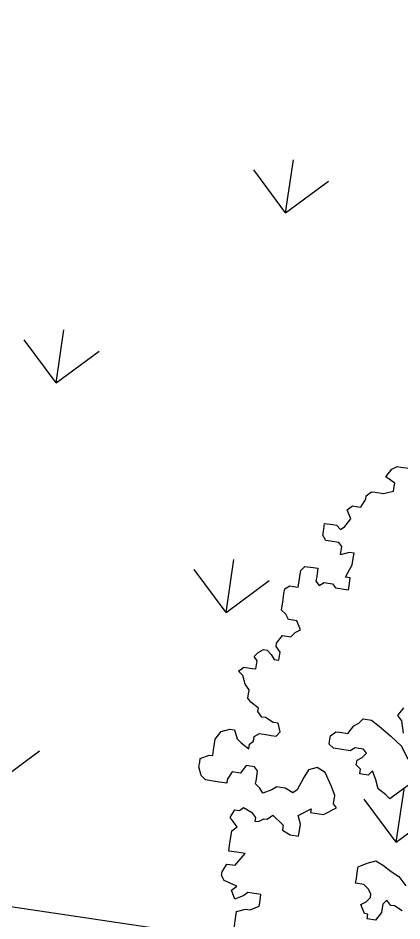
# Model space of a CAD drawing. Header units: millimetres. Extents: x 338 to 506, y 179 to 335.
# Drawn here: x 376.52 to 379.25, y 296.98 to 303.4 of the extents above; entities that cross this region are included whole.
import ezdxf

# ---------------------------------------------------------------- set-up
doc = ezdxf.new("R2010")
doc.units = ezdxf.units.MM
for name, color, linetype in [('ANDEN', 251, 'Continuous'), ('ARBOL-TOP', 3, 'Continuous'), ('MUROS', 32, 'Continuous')]:
    doc.layers.add(name, color=color, linetype=linetype)

# ---------------------------------------------------------------- blocks, each defined once
blk = doc.blocks.new('*X956')
at = {"color": 0}
for p, q in [((115.3759, 126.3278), (115.6453, 126.5972)), ((112.5023, 126.3278), (112.7717, 126.0584)), ((115.3759, 126.3278), (115.6453, 126.0584)), ((115.3759, 126.3278), (115.7569, 126.3278)), ((113.9391, 124.8909), (114.2085, 125.1603)), ((116.8128, 124.8909), (117.0822, 125.1603)), ((113.9391, 124.8909), (114.2085, 124.6215)), ((113.9391, 124.8909), (114.3201, 124.8909)), ((116.8128, 124.8909), (117.0822, 124.6215)), ((116.8128, 124.8909), (117.1938, 124.8909)), ((112.5023, 123.4541), (112.7717, 123.7235)), ((112.5023, 123.4541), (112.7717, 123.1847)), ((112.5023, 123.4541), (112.8833, 123.4541))]:
    blk.add_line(p, q, dxfattribs=at)
blk = doc.blocks.new('ARBOLITO')
at = {"linetype": 'ByBlock'}
for points in [[(461.9159, 68.9761), (461.9076, 68.9906), (461.8931, 69.0135), (461.8785, 69.0197), (461.864, 69.0135), (461.8577, 68.9989), (461.8494, 68.9761), (461.8432, 68.9698), (461.8286, 68.9761), (461.8203, 68.9761), (461.8141, 68.9761), (461.8058, 68.9698), (461.7912, 68.9615), (461.785, 68.9698), (461.7767, 68.9761), (461.7767, 68.9844), (461.7767, 68.9989), (461.7705, 69.0052), (461.7559, 69.0052), (461.7476, 68.9906), (461.7331, 68.9906), (461.7268, 68.9761), (461.7268, 68.9698), (461.7102, 68.9698), (461.6894, 68.9698), (461.6811, 68.9761), (461.6749, 68.9906), (461.6749, 68.9989), (461.6749, 69.0052), (461.6894, 69.0135), (461.6957, 69.0135), (461.6957, 69.028), (461.6957, 69.0343), (461.6957, 69.0426), (461.704, 69.0571), (461.7185, 69.0633), (461.7268, 69.0633), (461.7331, 69.0488), (461.7414, 69.0426), (461.7559, 69.0343), (461.7559, 69.0426), (461.7621, 69.0488), (461.7621, 69.0571), (461.7705, 69.0633), (461.785, 69.0633), (461.7912, 69.0633), (461.7996, 69.0633), (461.8058, 69.0717), (461.7996, 69.0862), (461.7912, 69.0862), (461.7767, 69.0924), (461.7705, 69.0924), (461.7621, 69.1008), (461.7621, 69.107), (461.7476, 69.1153), (461.7414, 69.1215), (461.7414, 69.1361), (461.7331, 69.1444), (461.7268, 69.1589), (461.7185, 69.1652), (461.7268, 69.1735), (461.7414, 69.1735), (461.7476, 69.1735), (461.7476, 69.188), (461.7414, 69.1943), (461.7476, 69.2026), (461.7559, 69.2088), (461.7621, 69.2088), (461.7705, 69.2026), (461.7767, 69.1943), (461.785, 69.1943), (461.785, 69.2088), (461.7767, 69.2171), (461.7767, 69.2233), (461.785, 69.2379), (461.7996, 69.2379), (461.8058, 69.2462), (461.8141, 69.2524), (461.8058, 69.267), (461.7996, 69.267), (461.7912, 69.267), (461.785, 69.2753), (461.7767, 69.2815), (461.7767, 69.2961), (461.7767, 69.3044), (461.7767, 69.3106), (461.7767, 69.3189), (461.785, 69.3252), (461.7912, 69.3252), (461.7996, 69.3252), (461.7996, 69.3397), (461.7996, 69.348), (461.7996, 69.3543), (461.8058, 69.3626), (461.8203, 69.3626), (461.8286, 69.3626), (461.8286, 69.348), (461.8286, 69.3397), (461.8349, 69.3335), (461.8432, 69.3397), (461.8577, 69.3397), (461.864, 69.3335), (461.8723, 69.3335), (461.8785, 69.3335), (461.8868, 69.3335), (461.8868, 69.3397), (461.8868, 69.3543), (461.8785, 69.3543), (461.8868, 69.3771), (461.8868, 69.3917), (461.8868, 69.3979), (461.8785, 69.3979), (461.864, 69.3917), (461.864, 69.4062), (461.8577, 69.4124), (461.8432, 69.4124), (461.8349, 69.4124), (461.8286, 69.4207), (461.8286, 69.427), (461.8286, 69.4415), (461.8432, 69.4415), (461.8494, 69.4415), (461.8577, 69.4353), (461.864, 69.4415), (461.8723, 69.4561), (461.864, 69.4706), (461.8723, 69.4789), (461.8785, 69.4789), (461.8868, 69.4789), (461.8931, 69.4935), (461.8931, 69.4997), (461.9014, 69.508), (461.9076, 69.508), (461.9221, 69.508), (461.9388, 69.5143), (461.9388, 69.5226), (461.9388, 69.5288), (461.9221, 69.5371), (461.9305, 69.5517), (461.9388, 69.5579), (461.945, 69.5579), (461.9595, 69.5579)], [(461.7767, 68.7143), (461.7767, 68.7517), (461.7912, 68.7579), (461.7996, 68.7579), (461.8141, 68.7662), (461.8141, 68.7724), (461.8141, 68.787), (461.7912, 68.787), (461.785, 68.7808), (461.7705, 68.7724), (461.7621, 68.787), (461.7705, 68.7953), (461.7476, 68.8015), (461.7414, 68.8098), (461.7414, 68.8161), (461.7476, 68.8306), (461.7621, 68.8306), (461.7767, 68.8535), (461.7621, 68.8535), (461.7476, 68.8535), (461.7476, 68.868), (461.7476, 68.8743), (461.7476, 68.8888), (461.7559, 68.8971), (461.7414, 68.9117), (461.7476, 68.9262), (461.7559, 68.9262), (461.7621, 68.9324), (461.7767, 68.9262), (461.785, 68.9179), (461.785, 68.9117), (461.7912, 68.9117), (461.7996, 68.9179), (461.8058, 68.9179), (461.8141, 68.9262), (461.8349, 68.9117), (461.8349, 68.9034), (461.8494, 68.8971), (461.864, 68.8971), (461.864, 68.9034), (461.864, 68.9179), (461.8577, 68.9324), (461.8785, 68.947), (461.8785, 68.9408), (461.9014, 68.9408), (461.9221, 68.9553), (461.9159, 68.9615), (461.9159, 68.9761), (461.9159, 68.9761)], [(461.9159, 68.9761), (461.9076, 68.9906), (461.8931, 69.0135), (461.8785, 69.0197), (461.864, 69.0135), (461.8577, 68.9989), (461.8494, 68.9761), (461.8432, 68.9698), (461.8286, 68.9761), (461.8203, 68.9761), (461.8141, 68.9761), (461.8058, 68.9698), (461.7912, 68.9615), (461.785, 68.9698), (461.7767, 68.9761), (461.7767, 68.9844), (461.7767, 68.9989), (461.7705, 69.0052), (461.7559, 69.0052), (461.7476, 68.9906), (461.7331, 68.9906), (461.7268, 68.9761), (461.7268, 68.9698), (461.7102, 68.9698), (461.6894, 68.9698), (461.6811, 68.9761), (461.6749, 68.9906), (461.6749, 68.9989), (461.6749, 69.0052), (461.6894, 69.0135), (461.6957, 69.0135), (461.6957, 69.028), (461.6957, 69.0343), (461.6957, 69.0426), (461.704, 69.0571), (461.7185, 69.0633), (461.7268, 69.0633), (461.7331, 69.0488), (461.7414, 69.0426), (461.7559, 69.0343), (461.7559, 69.0426), (461.7621, 69.0488), (461.7621, 69.0571), (461.7705, 69.0633), (461.785, 69.0633), (461.7912, 69.0633), (461.7996, 69.0633), (461.8058, 69.0717), (461.7996, 69.0862), (461.7912, 69.0862), (461.7767, 69.0924), (461.7705, 69.0924), (461.7621, 69.1008), (461.7621, 69.107), (461.7476, 69.1153), (461.7414, 69.1215), (461.7414, 69.1361), (461.7331, 69.1444), (461.7268, 69.1589), (461.7185, 69.1652), (461.7268, 69.1735), (461.7414, 69.1735), (461.7476, 69.1735), (461.7476, 69.188), (461.7414, 69.1943), (461.7476, 69.2026), (461.7559, 69.2088), (461.7621, 69.2088), (461.7705, 69.2026), (461.7767, 69.1943), (461.785, 69.1943), (461.785, 69.2088), (461.7767, 69.2171), (461.7767, 69.2233), (461.785, 69.2379), (461.7996, 69.2379), (461.8058, 69.2462), (461.8141, 69.2524), (461.8058, 69.267), (461.7996, 69.267), (461.7912, 69.267), (461.785, 69.2753), (461.7767, 69.2815), (461.7767, 69.2961), (461.7767, 69.3044), (461.7767, 69.3106), (461.7767, 69.3189), (461.785, 69.3252), (461.7912, 69.3252), (461.7996, 69.3252), (461.7996, 69.3397), (461.7996, 69.348), (461.7996, 69.3543), (461.8058, 69.3626), (461.8203, 69.3626), (461.8286, 69.3626), (461.8286, 69.348), (461.8286, 69.3397), (461.8349, 69.3335), (461.8432, 69.3397), (461.8577, 69.3397), (461.864, 69.3335), (461.8723, 69.3335), (461.8785, 69.3335), (461.8868, 69.3335), (461.8868, 69.3397), (461.8868, 69.3543), (461.8785, 69.3543), (461.8868, 69.3771), (461.8868, 69.3917), (461.8868, 69.3979), (461.8785, 69.3979), (461.864, 69.3917), (461.864, 69.4062), (461.8577, 69.4124), (461.8432, 69.4124), (461.8349, 69.4124), (461.8286, 69.4207), (461.8286, 69.427), (461.8286, 69.4415), (461.8432, 69.4415), (461.8494, 69.4415), (461.8577, 69.4353), (461.864, 69.4415), (461.8723, 69.4561), (461.864, 69.4706), (461.8723, 69.4789), (461.8785, 69.4789), (461.8868, 69.4789), (461.8931, 69.4935), (461.8931, 69.4997), (461.9014, 69.508), (461.9076, 69.508), (461.9221, 69.508), (461.9388, 69.5143), (461.9388, 69.5226), (461.9388, 69.5288), (461.9221, 69.5371), (461.9305, 69.5517), (461.9388, 69.5579), (461.945, 69.5579), (461.9595, 69.5579)], [(461.7767, 68.7143), (461.7767, 68.7517), (461.7912, 68.7579), (461.7996, 68.7579), (461.8141, 68.7662), (461.8141, 68.7724), (461.8141, 68.787), (461.7912, 68.787), (461.785, 68.7808), (461.7705, 68.7724), (461.7621, 68.787), (461.7705, 68.7953), (461.7476, 68.8015), (461.7414, 68.8098), (461.7414, 68.8161), (461.7476, 68.8306), (461.7621, 68.8306), (461.7767, 68.8535), (461.7621, 68.8535), (461.7476, 68.8535), (461.7476, 68.868), (461.7476, 68.8743), (461.7476, 68.8888), (461.7559, 68.8971), (461.7414, 68.9117), (461.7476, 68.9262), (461.7559, 68.9262), (461.7621, 68.9324), (461.7767, 68.9262), (461.785, 68.9179), (461.785, 68.9117), (461.7912, 68.9117), (461.7996, 68.9179), (461.8058, 68.9179), (461.8141, 68.9262), (461.8349, 68.9117), (461.8349, 68.9034), (461.8494, 68.8971), (461.864, 68.8971), (461.864, 68.9034), (461.864, 68.9179), (461.8577, 68.9324), (461.8785, 68.947), (461.8785, 68.9408), (461.9014, 68.9408), (461.9221, 68.9553), (461.9159, 68.9615), (461.9159, 68.9761)], [(462.0115, 69.1444), (462.0032, 69.1298), (462.0115, 69.1215), (462.0177, 69.1008)], [(462.0115, 69.1444), (462.0032, 69.1298), (462.0115, 69.1215), (462.0177, 69.1008)], [(462.0177, 68.9906), (462.0115, 68.9844), (462.0032, 68.9906), (461.9886, 68.9989), (461.9824, 69.0135), (461.9741, 69.028), (461.9679, 69.0197), (461.9533, 69.0197), (461.9533, 69.028), (461.945, 69.0343), (461.945, 69.0426), (461.9533, 69.0488), (461.9595, 69.0571), (461.9533, 69.0633), (461.945, 69.0633), (461.9388, 69.0633), (461.9305, 69.0571), (461.9159, 69.0571), (461.9014, 69.0571), (461.8931, 69.0633), (461.8931, 69.0717), (461.8931, 69.0779), (461.9014, 69.0862), (461.9076, 69.0862), (461.9221, 69.0862), (461.9305, 69.1008), (461.9388, 69.107), (461.945, 69.1153), (461.9595, 69.1153), (461.9741, 69.107), (461.997, 69.0924), (462.0177, 69.0779), (462.0323, 69.0571)], [(462.0468, 69.0197), (462.0177, 68.9906), (462.0177, 68.9906)], [(462.0177, 68.9906), (462.0115, 68.9844), (462.0032, 68.9906), (461.9886, 68.9989), (461.9824, 69.0135), (461.9741, 69.028), (461.9679, 69.0197), (461.9533, 69.0197), (461.9533, 69.028), (461.945, 69.0343), (461.945, 69.0426), (461.9533, 69.0488), (461.9595, 69.0571), (461.9533, 69.0633), (461.945, 69.0633), (461.9388, 69.0633), (461.9305, 69.0571), (461.9159, 69.0571), (461.9014, 69.0571), (461.8931, 69.0633), (461.8931, 69.0717), (461.8931, 69.0779), (461.9014, 69.0862), (461.9076, 69.0862), (461.9221, 69.0862), (461.9305, 69.1008), (461.9388, 69.107), (461.945, 69.1153), (461.9595, 69.1153), (461.9741, 69.107), (461.997, 69.0924), (462.0177, 69.0779), (462.0323, 69.0571)], [(462.0468, 69.0197), (462.0177, 68.9906)], [(462.0032, 68.7808), (461.997, 68.7808), (461.9886, 68.7953), (461.997, 68.8015), (462.0032, 68.8098), (462.0032, 68.8161), (461.997, 68.8244), (461.9886, 68.8306), (461.9741, 68.8306), (461.9741, 68.8389), (461.9741, 68.8535), (461.9741, 68.8597), (461.9886, 68.868), (462.0032, 68.8743), (462.0177, 68.868), (462.0323, 68.8597), (462.0468, 68.8535), (462.0614, 68.8389)], [(462.0614, 68.7953), (462.0468, 68.8015), (462.0406, 68.8015), (462.0323, 68.8098), (462.026, 68.8015), (462.026, 68.7953), (462.026, 68.787), (462.0177, 68.7724), (462.0032, 68.7724), (462.0032, 68.7808), (462.0032, 68.7808)], [(462.0032, 68.7808), (461.997, 68.7808), (461.9886, 68.7953), (461.997, 68.8015), (462.0032, 68.8098), (462.0032, 68.8161), (461.997, 68.8244), (461.9886, 68.8306), (461.9741, 68.8306), (461.9741, 68.8389), (461.9741, 68.8535), (461.9741, 68.8597), (461.9886, 68.868), (462.0032, 68.8743), (462.0177, 68.868), (462.0323, 68.8597), (462.0468, 68.8535), (462.0614, 68.8389)], [(462.0614, 68.7953), (462.0468, 68.8015), (462.0406, 68.8015), (462.0323, 68.8098), (462.026, 68.8015), (462.026, 68.7953), (462.026, 68.787), (462.0177, 68.7724), (462.0032, 68.7724), (462.0032, 68.7808)]]:
    blk.add_lwpolyline(points, dxfattribs=at)
blk = doc.blocks.new('A$C7152A42C')
at = {"layer": 'ANDEN'}
blk.add_lwpolyline([(121.90847, 109.00105), (121.90847, 132.1125), (111.64487, 132.76418), (111.64487, 123.70105), (110.64487, 123.70105), (110.64487, 119.00105), (111.64487, 119.00105), (111.64487, 113.70105), (110.64487, 113.70105), (110.64487, 109.00105)], close=True, dxfattribs=at)
at = {"layer": 'ANDEN', "color": 251, "linetype": 'Continuous'}
blk.add_blockref('*X956', (0, 0), dxfattribs=at)
at = {"layer": 'ARBOL-TOP', "color": 3, "linetype": 'ByBlock', "xscale": 4.090679926752369, "yscale": 4.090679926752369, "zscale": 4.090679926752369, "rotation": 270}
blk.add_blockref('ARBOLITO', (-169.39351, 2013.48433), dxfattribs=at)

msp = doc.modelspace()

# ---------------------------------------------------------------- block references
at = {"layer": 'MUROS', "color": 32, "rotation": 81.53046525965426}
msp.add_blockref('A$C7152A42C', (484.7482, 168.0844), dxfattribs=at)

doc.saveas('drawing.dxf')
